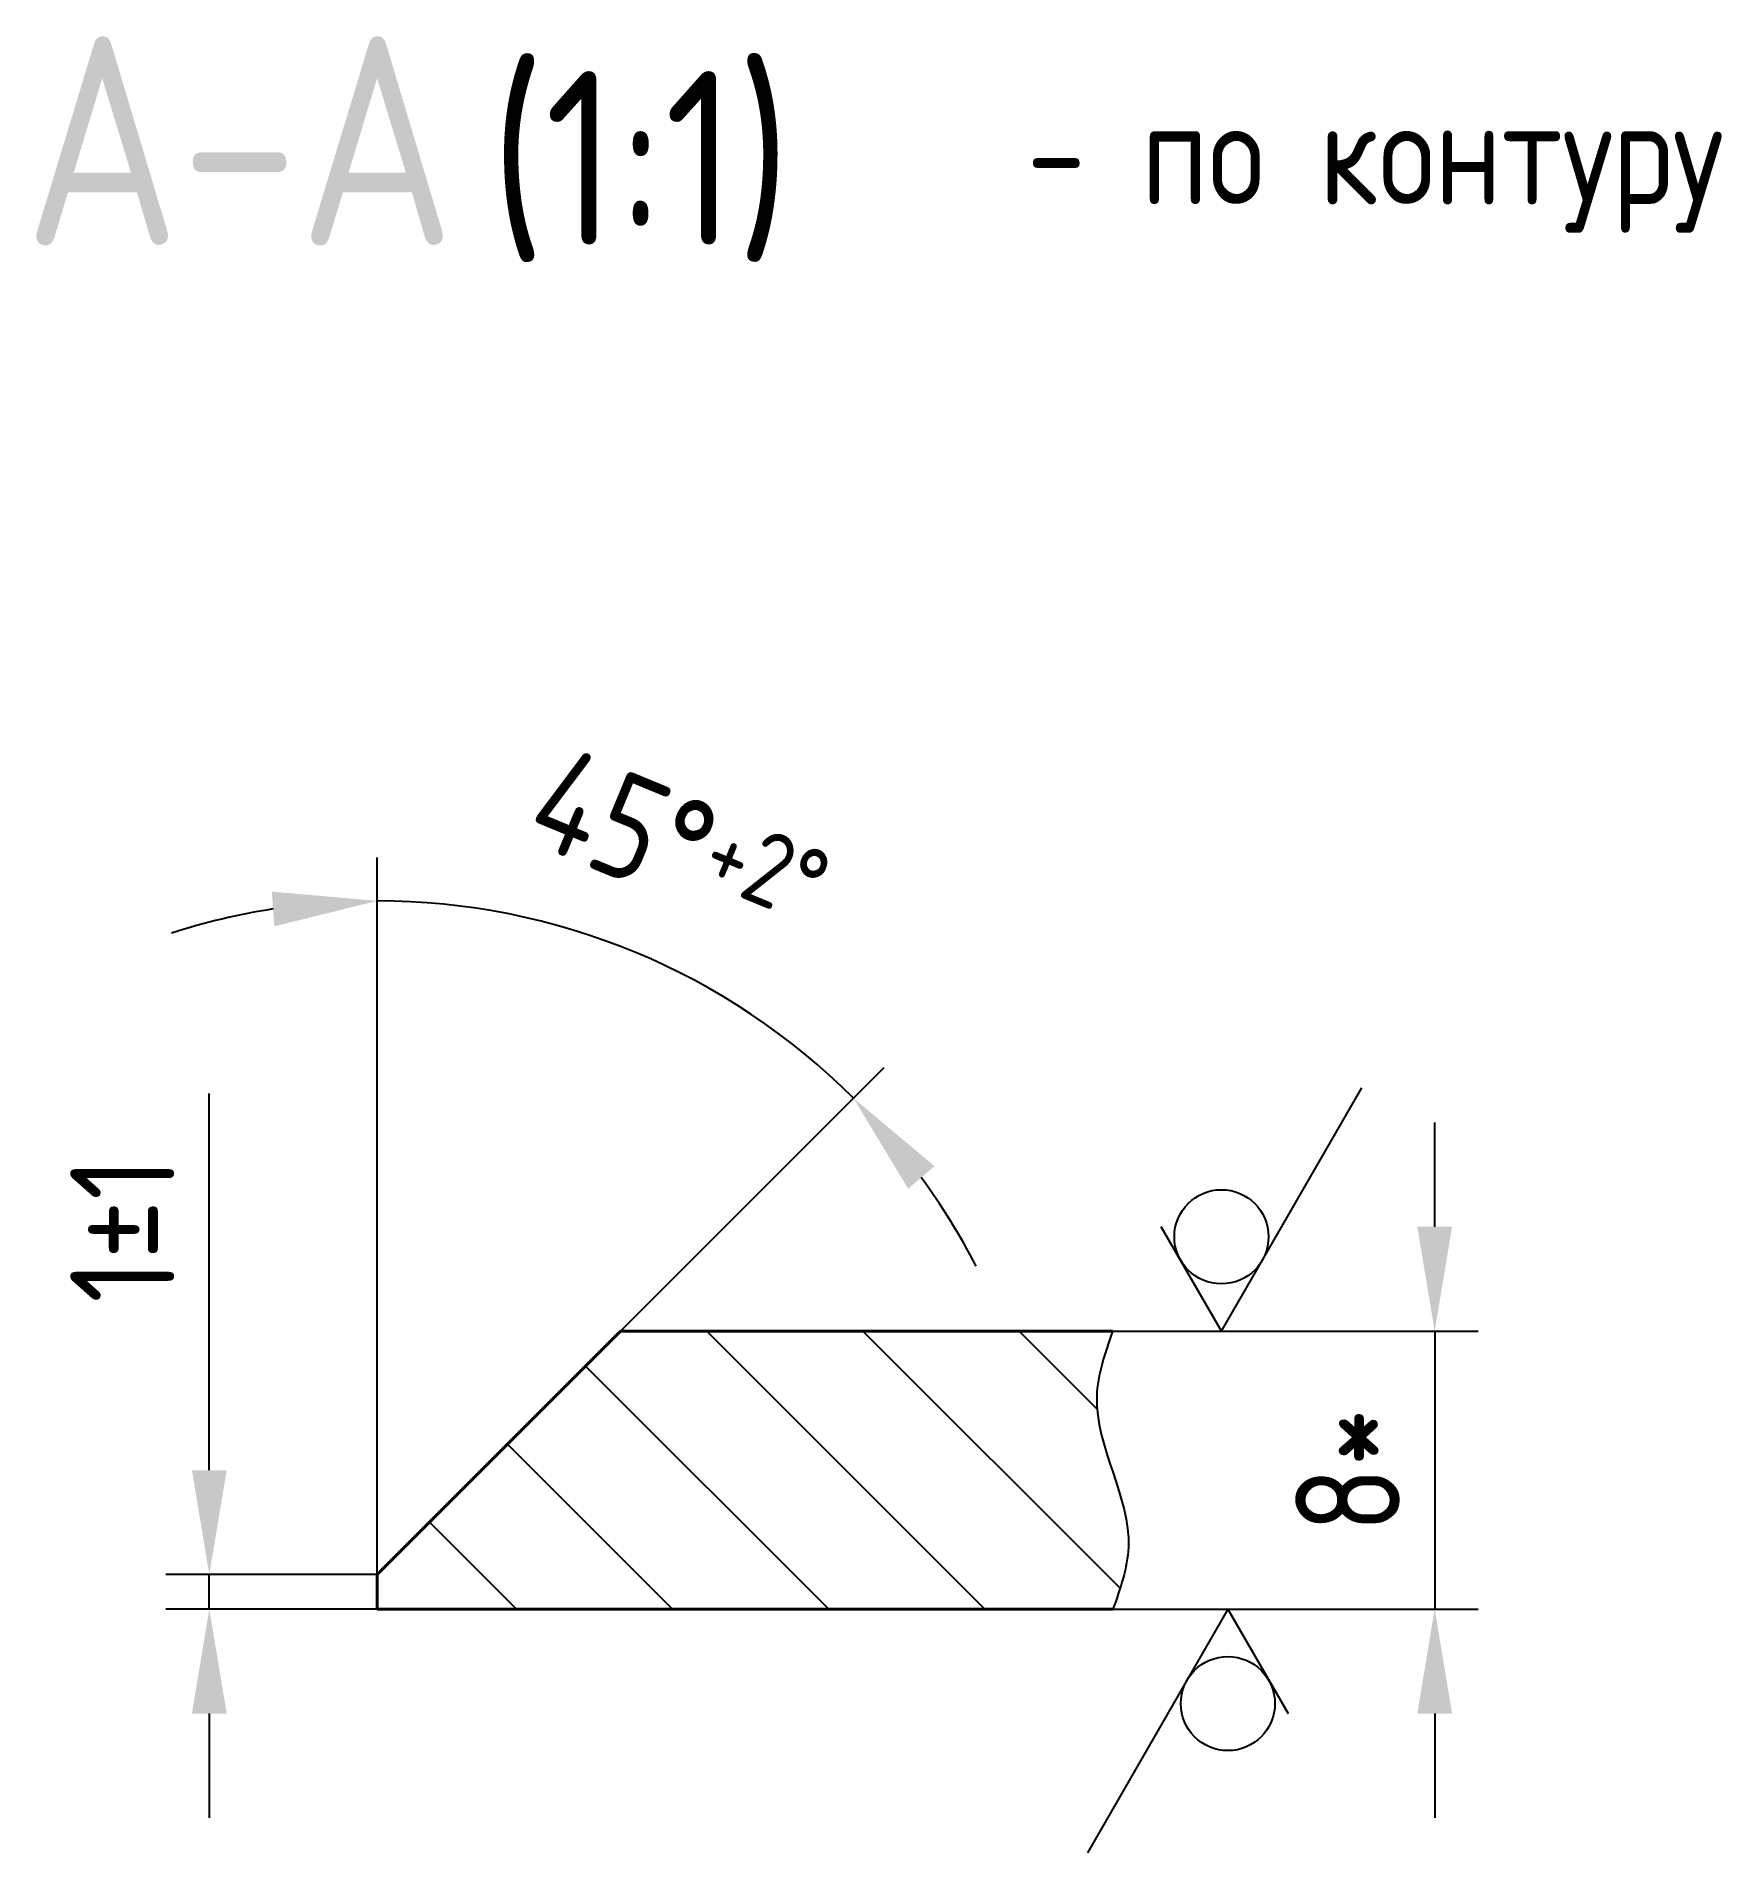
# Model space of a CAD drawing. Header units: millimetres. Extents: x -6 to 2146, y -1088 to -48.
# Drawn here: x -5.9 to 42.5, y -870.9 to -818.7 of the extents above.
import ezdxf
from ezdxf.enums import TextEntityAlignment as Align

# ---------------------------------------------------------------- set-up
doc = ezdxf.new("R2010")
doc.units = ezdxf.units.MM
for name, color, linetype in [('Bord', 1, 'Continuous'), ('DIM', 7, 'Continuous'), ('HATCH', 2, 'Continuous'), ('Text', 3, 'Continuous'), ('Textb', 6, 'Continuous')]:
    doc.layers.add(name, color=color, linetype=linetype)
doc.layers.add('Cont', color=6, linetype='Continuous', lineweight=40)
doc.styles.add('Style1', font='romans.shx', dxfattribs={"width": 0.8})
doc.dimstyles.new('Lin', dxfattribs={"dimtxt": 3, "dimasz": 3, "dimexe": 1.25, "dimexo": 0, "dimgap": 1, "dimtad": 1, "dimdec": 3, "dimtxsty": 'Style1', "dimcen": 2.5, "dimclrt": 3, "dimadec": 0, "dimazin": 0, "dimtfac": 1, "dimtdec": 3, "dimtmove": 0, "dimatfit": 3, "dimldrblk": 'DOT', "dimfxl": 1, "dimarcsym": 0})

# ---------------------------------------------------------------- blocks, each defined once
blk = doc.blocks.new('*D25')
at = {"layer": 'DIM', "color": 0, "lineweight": -2, "transparency": 16777216}
for p, q in [((34.273, -852.917), (34.273, -849.917)), ((25.013, -855.917), (35.523, -855.917)), ((34.273, -855.917), (34.273, -863.917)), ((25.022, -863.917), (35.523, -863.917)), ((34.273, -866.917), (34.273, -869.917))]:
    blk.add_line(p, q, dxfattribs=at)
at = {"layer": 'DIM', "color": 0, "transparency": 16777216}
for points in [[(33.773, -852.917), (34.773, -852.917), (34.273, -855.917)], [(33.773, -866.917), (34.773, -866.917), (34.273, -863.917)]]:
    blk.add_solid(points, dxfattribs=at)
at = {"layer": 'DIM', "color": 3, "transparency": 16777216, "insert": (31.773, -859.917), "char_height": 3, "attachment_point": 5, "rotation": 90, "style": 'Style1'}
blk.add_mtext('8*', dxfattribs=at)
blk = doc.blocks.new('_Dot')
at = {"color": 0, "linetype": 'ByBlock', "lineweight": -2}
blk.add_line((-0.5, 0), (-1, 0), dxfattribs=at)
at = {"color": 0, "linetype": 'ByBlock', "const_width": 0.5}
blk.add_lwpolyline([(-0.25, 0, 1), (0.25, 0, 1)], format="xyb", close=True, dxfattribs=at)
blk = doc.blocks.new('*D26')
at = {"layer": 'DIM', "color": 0, "lineweight": -2, "transparency": 16777216}
for p, q in [((-0.961, -859.917), (-0.961, -849.088)), ((3.864, -862.917), (-2.211, -862.917)), ((-0.961, -863.917), (-0.961, -862.917)), ((3.864, -863.917), (-2.211, -863.917)), ((-0.961, -866.917), (-0.961, -869.917))]:
    blk.add_line(p, q, dxfattribs=at)
at = {"layer": 'DIM', "color": 0, "transparency": 16777216}
for points in [[(-1.461, -859.917), (-0.461, -859.917), (-0.961, -862.917)], [(-1.461, -866.917), (-0.461, -866.917), (-0.961, -863.917)]]:
    blk.add_solid(points, dxfattribs=at)
at = {"layer": 'DIM', "color": 3, "transparency": 16777216, "insert": (-3.461, -853.002), "char_height": 3, "attachment_point": 5, "rotation": 90, "style": 'Style1'}
blk.add_mtext('\\A1;1%%p1', dxfattribs=at)
blk = doc.blocks.new('ZNAK02')
at = {"layer": 'Textb', "style": 'Style1', "width": 0.8}
blk.add_attdef('А-А', text='', height=6, dxfattribs=at).set_placement((13.924, -0.059), align=Align.RIGHT)
blk.add_attdef('SC(1)', (14.939, -0.059), '', height=5, dxfattribs=at)
blk = doc.blocks.new('sherISO_09')
at = {"layer": 'Text'}
for q in [(4.041, 7), (-1.732, 3)]:
    blk.add_line((0, 0), q, dxfattribs=at)
blk.add_circle((0.002, 2.713), 1.353, dxfattribs=at)
blk = doc.blocks.new('*D40')
at = {"layer": 'DIM', "color": 0, "lineweight": -2, "transparency": 16777216}
for p, q in [((3.864, -862.917), (3.864, -842.295)), ((10.864, -855.917), (18.446, -848.335))]:
    blk.add_line(p, q, dxfattribs=at)
for start, end in [(45, 90), (98.8822, 107.7643), (27.2357, 36.1178)]:
    blk.add_arc((3.864, -862.917), 19.371, start, end, dxfattribs=at)
at = {"layer": 'DIM', "color": 0, "transparency": 16777216}
for points in [[(0.835, -843.279), (0.912, -844.276), (3.864, -843.545)], [(19.133, -851.823), (19.892, -851.173), (17.562, -849.219)]]:
    blk.add_solid(points, dxfattribs=at)
at = {"layer": 'DIM', "color": 3, "transparency": 16777216, "insert": (12.521, -842.017), "char_height": 3, "attachment_point": 5, "rotation": 337.5, "style": 'Style1'}
blk.add_mtext('45°{}{\\A0;{\\H1.5x;}{\\A2;\\H0.71x;\\C3;+2°}}', dxfattribs=at)

msp = doc.modelspace()

# ---------------------------------------------------------------- hatches: boundary and pattern name
at = {"layer": 'HATCH'}
h = msp.add_hatch(dxfattribs=at)
h.set_pattern_fill('ANSI31', color=256, angle=90)
h.set_pattern_definition([(135, (-7.416, 0), (-2.245064, -2.245064), [])])
edge = h.paths.add_edge_path()
edge.add_spline(control_points=[(25.0224, -863.9166), (25.2315, -863.3231), (25.9446, -861.2983), (24.07, -858.5993), (24.7937, -856.5416), (25.0135, -855.9166)], knot_values=[0, 0, 0, 0, 1.8380498, 6.2701825, 8.2037129, 8.2037129, 8.2037129, 8.2037129], degree=3, periodic=0)
edge.add_line((25.0135, -855.9166), (10.8643, -855.9166))
edge.add_line((10.8643, -855.9166), (3.8643, -862.9166))
edge.add_line((3.8643, -862.9166), (3.8643, -863.9166))
edge.add_line((3.8643, -863.9166), (25.0224, -863.9166))

# ---------------------------------------------------------------- linework, layer by layer
at = {"layer": 'Bord'}
msp.add_open_spline([(25.0135, -855.9166), (24.7937, -856.5416), (24.07, -858.5993), (25.9446, -861.2983), (25.2315, -863.3231), (25.0224, -863.9166)], degree=3, knots=[0, 0, 0, 0, 1.9335303, 6.3656631, 8.2037129, 8.2037129, 8.2037129, 8.2037129], dxfattribs=at)
at = {"layer": 'Cont'}
for p, q in [((3.8643, -862.9166), (10.8643, -855.9166)), ((25.0135, -855.9166), (10.8643, -855.9166)), ((3.8643, -863.9166), (3.8643, -862.9166)), ((25.0224, -863.9166), (3.8643, -863.9166))]:
    msp.add_line(p, q, dxfattribs=at)

# ---------------------------------------------------------------- block references
msp.add_blockref('ZNAK02', (-7.8138, -824.623), dxfattribs=at).add_auto_attribs({'А-А': 'А-А', 'SC(1)': '(1:1)'})
at = {"layer": 'DIM'}
msp.add_blockref('sherISO_09', (28.1388, -855.9166), dxfattribs=at)
at = {"layer": 'DIM', "rotation": 180}
msp.add_blockref('sherISO_09', (28.3286, -863.9166), dxfattribs=at)

# ---------------------------------------------------------------- texts
at = {"layer": 'Text', "style": 'Style1', "width": 0.8}
msp.add_text('- по контуру', height=3, dxfattribs=at).set_placement((22.5411, -823.5153))

# ---------------------------------------------------------------- dimensions: what is measured, and where the dimension line sits
at = {"layer": 'DIM'}
dim = msp.add_angular_dim_2l(base=(13.5499, -846.1405), line1=((3.8643, -863.9166), (3.8643, -862.9166)), line2=((3.8643, -862.9166), (10.8643, -855.9166)), text='<>{}{\\A0;{\\H1.5x;}{\\A2;\\H0.71x;\\C3;+2°}}', dimstyle='Lin', override={"dimtp": 2, "dimtm": 0, "dimtdec": 3, "dimtzin": 8}, dxfattribs=at)
dim.commit()
dim.dimension.update_dxf_attribs({"geometry": '*D40', "text_midpoint": (12.5211, -842.0172)})
dim = msp.add_linear_dim(base=(-0.9613, -862.9166), p1=(3.8643, -863.9166), p2=(3.8643, -862.9166), angle=90, text='\\A1;<>%%p1', dimstyle='Lin', override={"dimtp": 1, "dimtm": 2}, dxfattribs=at)
dim.commit()
dim.dimension.update_dxf_attribs({"geometry": '*D26', "text_midpoint": (-0.9613, -853.0024), "dimtype": 160})
dim = msp.add_linear_dim(base=(34.273, -863.9166), p1=(25.0135, -855.9166), p2=(25.0224, -863.9166), angle=90, text='<>*', dimstyle='Lin', dxfattribs=at)
dim.commit()
dim.dimension.update_dxf_attribs({"geometry": '*D25', "text_midpoint": (31.773, -859.9166)})

doc.saveas('drawing.dxf')
